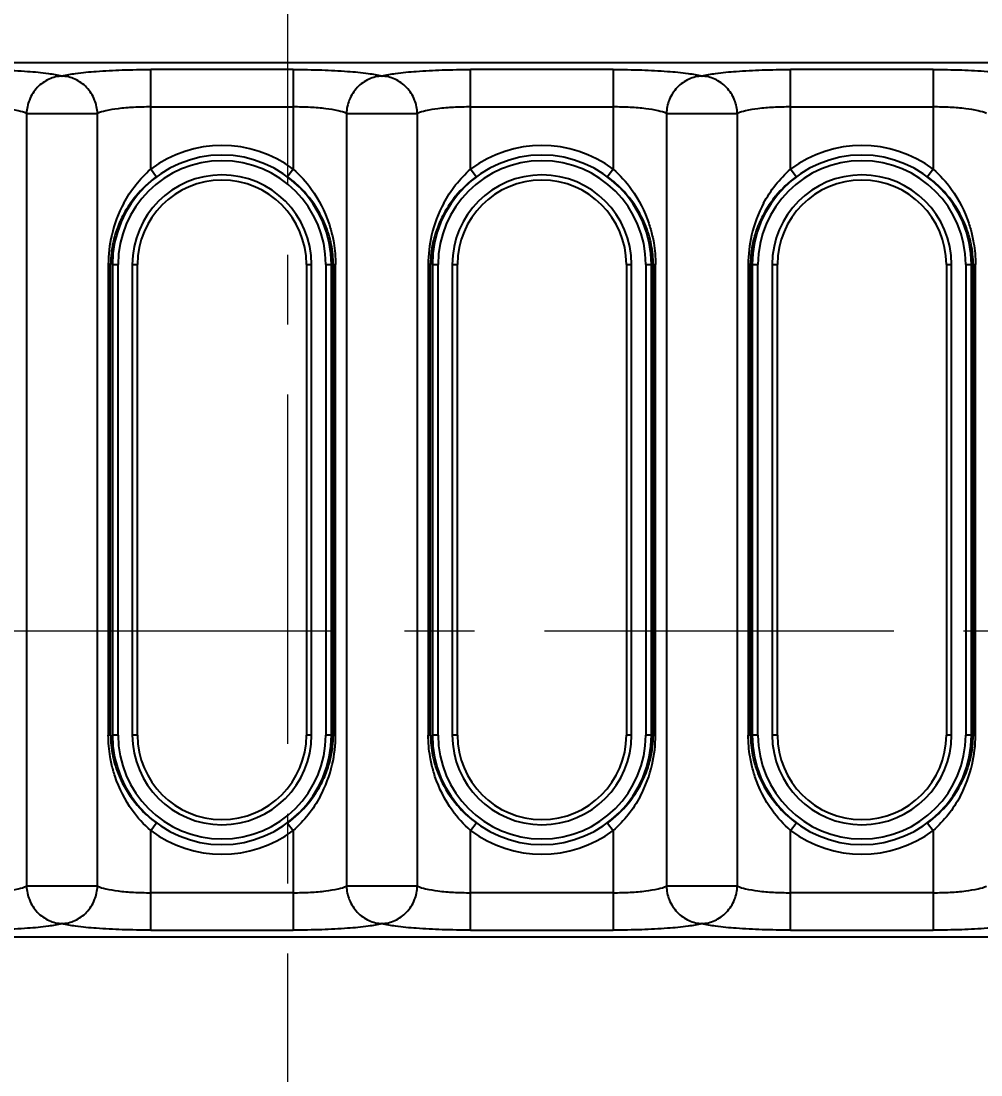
# Model space of a CAD drawing. Header units: millimetres. Extents: x 699 to 6116, y -3115 to -1923.
# Drawn here: x 1031.6 to 1082.9, y -2446.8 to -2390.5 of the extents above; entities that cross this region are included whole.
import ezdxf

# ---------------------------------------------------------------- set-up
doc = ezdxf.new("R2010")
doc.units = ezdxf.units.MM
doc.header["$LTSCALE"] = 16.335
doc.header["$PDMODE"] = 3
doc.header["$PDSIZE"] = 0.3125
doc.linetypes.add('CENTER', pattern=[0.6, 0.375, -0.075, 0.075, -0.075])
doc.layers.get('0').update_dxf_attribs({"linetype": 'CONTINUOUS'})
doc.layers.get('Defpoints').update_dxf_attribs({"linetype": 'CONTINUOUS'})
doc.layers.add('center', color=1, linetype='CENTER', lineweight=9)
doc.styles.get("Standard").update_dxf_attribs({"font": 'txt', "width": 0.8})
doc.dimstyles.get("Standard").update_dxf_attribs({"dimtxt": 0.15625, "dimasz": 0.1875, "dimexe": 0.125, "dimexo": 0.0625, "dimtad": 0, "dimtih": 1, "dimtoh": 1, "dimdsep": 46, "dimtxsty": 'Standard', "dimcen": 0.09, "dimadec": 0, "dimazin": 0, "dimtp": 0.01, "dimtm": 0.01, "dimtfac": 1, "dimtofl": 0, "dimtmove": 0, "dimatfit": 3, "dimfxl": 0, "dimtolj": 1, "dimarcsym": 0})

# ---------------------------------------------------------------- blocks, each defined once
blk = doc.blocks.new('*D666')
at = {"color": 4, "lineweight": -2}
blk.add_line((1325.71, -2423.043), (1335.614, -2423.043), dxfattribs=at)
at = {"layer": 'Defpoints', "color": 0}
for p in [(1045.847, -2423.043), (1325.647, -2423.043), (1335.614, -2423.043)]:
    blk.add_point(p, dxfattribs=at)
at = {"color": 6, "insert": (1345.614, -2423.043), "char_height": 10, "attachment_point": 5}
blk.add_mtext('\\A1;0.00', dxfattribs=at)
blk = doc.blocks.new('*D680')
at = {"color": 4, "lineweight": -2}
blk.add_line((1045.847, -2186.851), (1045.847, -2169.752), dxfattribs=at)
at = {"layer": 'Defpoints', "color": 0}
for p in [(1045.847, -2169.752), (1045.847, -2186.913), (1045.847, -2423.043)]:
    blk.add_point(p, dxfattribs=at)
at = {"color": 6, "insert": (1045.847, -2159.752), "char_height": 10, "attachment_point": 5, "rotation": 90}
blk.add_mtext('\\A1;0.00', dxfattribs=at)
blk = doc.blocks.new('*D687')
at = {"color": 4, "lineweight": -2}
blk.add_line((1045.847, -2629.316), (1045.847, -2674.214), dxfattribs=at)
at = {"layer": 'Defpoints', "color": 0}
for p in [(1045.847, -2423.043), (1045.847, -2629.254), (1045.847, -2674.214)]:
    blk.add_point(p, dxfattribs=at)
at = {"color": 6, "insert": (1045.847, -2684.214), "char_height": 10, "attachment_point": 5, "rotation": 90}
blk.add_mtext('\\A1;0.00', dxfattribs=at)
blk = doc.blocks.new('*D698')
at = {"color": 4, "lineweight": -2}
blk.add_line((793.157, -2423.043), (749.752, -2423.043), dxfattribs=at)
at = {"layer": 'Defpoints', "color": 0}
for p in [(749.752, -2423.043), (793.22, -2423.043), (1045.847, -2423.043)]:
    blk.add_point(p, dxfattribs=at)
at = {"color": 6, "insert": (739.752, -2423.043), "char_height": 10, "attachment_point": 5}
blk.add_mtext('\\A1;0.00', dxfattribs=at)
blk = doc.blocks.new('*D746')
at = {"color": 4, "lineweight": -2}
blk.add_line((1126.21, -2444.043), (1336.786, -2444.043), dxfattribs=at)
at = {"layer": 'Defpoints', "color": 0}
for p in [(1045.847, -2423.043), (1126.147, -2444.043), (1336.786, -2444.043)]:
    blk.add_point(p, dxfattribs=at)
at = {"color": 6, "insert": (1350.119, -2444.043), "char_height": 10, "attachment_point": 5}
blk.add_mtext('\\A1;21.00', dxfattribs=at)
blk = doc.blocks.new('*D747')
at = {"color": 4, "lineweight": -2}
blk.add_line((1126.21, -2388.043), (1336.786, -2388.043), dxfattribs=at)
at = {"layer": 'Defpoints', "color": 0}
for p in [(1126.147, -2388.043), (1336.786, -2388.043), (1045.847, -2423.043)]:
    blk.add_point(p, dxfattribs=at)
at = {"color": 6, "insert": (1351.452, -2388.043), "char_height": 10, "attachment_point": 5}
blk.add_mtext('\\A1;35.00', dxfattribs=at)
blk = doc.blocks.new('*D748')
at = {"color": 4, "lineweight": -2}
blk.add_line((1126.21, -2331.543), (1336.786, -2331.543), dxfattribs=at)
at = {"layer": 'Defpoints', "color": 0}
for p in [(1126.147, -2331.543), (1336.786, -2331.543), (1045.847, -2423.043)]:
    blk.add_point(p, dxfattribs=at)
at = {"color": 6, "insert": (1350.786, -2331.543), "char_height": 10, "attachment_point": 5}
blk.add_mtext('\\A1;91.50', dxfattribs=at)
blk = doc.blocks.new('*D749')
at = {"color": 4, "lineweight": -2}
blk.add_line((1126.21, -2500.543), (1336.786, -2500.543), dxfattribs=at)
at = {"layer": 'Defpoints', "color": 0}
for p in [(1045.847, -2423.043), (1126.147, -2500.543), (1336.786, -2500.543)]:
    blk.add_point(p, dxfattribs=at)
at = {"color": 6, "insert": (1352.119, -2500.543), "char_height": 10, "attachment_point": 5}
blk.add_mtext('\\A1;77.50', dxfattribs=at)
blk = doc.blocks.new('*D750')
at = {"color": 4, "lineweight": -2}
blk.add_line((1201.41, -2596.043), (1336.786, -2596.043), dxfattribs=at)
at = {"layer": 'Defpoints', "color": 0}
for p in [(1045.847, -2423.043), (1201.347, -2596.043), (1336.786, -2596.043)]:
    blk.add_point(p, dxfattribs=at)
at = {"color": 6, "insert": (1354.119, -2596.043), "char_height": 10, "attachment_point": 5}
blk.add_mtext('\\A1;173.00', dxfattribs=at)
blk = doc.blocks.new('*D751')
at = {"color": 4, "lineweight": -2}
blk.add_line((1195.847, -2601.605), (1195.847, -2674.578), dxfattribs=at)
at = {"layer": 'Defpoints', "color": 0}
for p in [(1045.847, -2423.043), (1195.847, -2601.543), (1195.847, -2674.578)]:
    blk.add_point(p, dxfattribs=at)
at = {"color": 6, "insert": (1195.847, -2691.244), "char_height": 10, "attachment_point": 5, "rotation": 90}
blk.add_mtext('\\A1;150.00', dxfattribs=at)
blk = doc.blocks.new('*D752')
at = {"color": 4, "lineweight": -2}
blk.add_line((1122.847, -2447.405), (1122.847, -2674.578), dxfattribs=at)
at = {"layer": 'Defpoints', "color": 0}
for p in [(1045.847, -2423.043), (1122.847, -2447.343), (1122.847, -2674.578)]:
    blk.add_point(p, dxfattribs=at)
at = {"color": 6, "insert": (1122.847, -2689.244), "char_height": 10, "attachment_point": 5, "rotation": 90}
blk.add_mtext('\\A1;77.00', dxfattribs=at)
blk = doc.blocks.new('*D753')
at = {"color": 4, "lineweight": -2}
blk.add_line((1122.847, -2384.68), (1122.847, -2174.809), dxfattribs=at)
at = {"layer": 'Defpoints', "color": 0}
for p in [(1122.847, -2174.809), (1122.847, -2384.743), (1045.847, -2423.043)]:
    blk.add_point(p, dxfattribs=at)
at = {"color": 6, "insert": (1122.847, -2160.142), "char_height": 10, "attachment_point": 5, "rotation": 90}
blk.add_mtext('\\A1;77.00', dxfattribs=at)
blk = doc.blocks.new('*D754')
at = {"color": 4, "lineweight": -2}
blk.add_line((979.847, -2328.18), (979.847, -2174.809), dxfattribs=at)
at = {"layer": 'Defpoints', "color": 0}
for p in [(979.847, -2174.809), (979.847, -2328.243), (1045.847, -2423.043)]:
    blk.add_point(p, dxfattribs=at)
at = {"color": 6, "insert": (979.847, -2160.142), "char_height": 10, "attachment_point": 5, "rotation": 90}
blk.add_mtext('\\A1;66.00', dxfattribs=at)
blk = doc.blocks.new('*D755')
at = {"color": 4, "lineweight": -2}
blk.add_line((976.485, -2331.543), (755.484, -2331.543), dxfattribs=at)
at = {"layer": 'Defpoints', "color": 0}
for p in [(755.484, -2331.543), (976.547, -2331.543), (1045.847, -2423.043)]:
    blk.add_point(p, dxfattribs=at)
at = {"color": 6, "insert": (741.484, -2331.543), "char_height": 10, "attachment_point": 5}
blk.add_mtext('\\A1;91.50', dxfattribs=at)
blk = doc.blocks.new('*D756')
at = {"color": 4, "lineweight": -2}
for p, q in [((795.484, -2426.543), (775.484, -2436.647)), ((956.985, -2426.543), (795.484, -2426.543)), ((775.484, -2436.647), (755.484, -2436.647))]:
    blk.add_line(p, q, dxfattribs=at)
at = {"layer": 'Defpoints', "color": 0}
for p in [(1045.847, -2423.043), (957.047, -2426.543), (755.484, -2436.647)]:
    blk.add_point(p, dxfattribs=at)
at = {"color": 6, "insert": (744.151, -2436.647), "char_height": 10, "attachment_point": 5}
blk.add_mtext('\\A1;3.50', dxfattribs=at)
blk = doc.blocks.new('*D757')
at = {"color": 4, "lineweight": -2}
blk.add_line((976.485, -2500.543), (755.484, -2500.543), dxfattribs=at)
at = {"layer": 'Defpoints', "color": 0}
for p in [(1045.847, -2423.043), (755.484, -2500.543), (976.547, -2500.543)]:
    blk.add_point(p, dxfattribs=at)
at = {"color": 6, "insert": (740.151, -2500.543), "char_height": 10, "attachment_point": 5}
blk.add_mtext('\\A1;77.50', dxfattribs=at)
blk = doc.blocks.new('*D758')
at = {"color": 4, "lineweight": -2}
blk.add_line((890.285, -2596.043), (755.484, -2596.043), dxfattribs=at)
at = {"layer": 'Defpoints', "color": 0}
for p in [(1045.847, -2423.043), (755.484, -2596.043), (890.347, -2596.043)]:
    blk.add_point(p, dxfattribs=at)
at = {"color": 6, "insert": (738.151, -2596.043), "char_height": 10, "attachment_point": 5}
blk.add_mtext('\\A1;173.00', dxfattribs=at)
blk = doc.blocks.new('*D759')
at = {"color": 4, "lineweight": -2}
blk.add_line((895.847, -2600.255), (895.847, -2670.053), dxfattribs=at)
at = {"layer": 'Defpoints', "color": 0}
for p in [(1045.847, -2423.043), (895.847, -2600.193), (895.847, -2670.053)]:
    blk.add_point(p, dxfattribs=at)
at = {"color": 6, "insert": (895.847, -2686.72), "char_height": 10, "attachment_point": 5, "rotation": 90}
blk.add_mtext('\\A1;150.00', dxfattribs=at)
blk = doc.blocks.new('*D760')
at = {"color": 4, "lineweight": -2}
blk.add_line((960.347, -2429.905), (960.347, -2670.053), dxfattribs=at)
at = {"layer": 'Defpoints', "color": 0}
for p in [(1045.847, -2423.043), (960.347, -2429.843), (960.347, -2670.053)]:
    blk.add_point(p, dxfattribs=at)
at = {"color": 6, "insert": (960.347, -2685.387), "char_height": 10, "attachment_point": 5, "rotation": 90}
blk.add_mtext('\\A1;85.50', dxfattribs=at)
blk = doc.blocks.new('*D761')
at = {"color": 4, "lineweight": -2}
blk.add_line((979.847, -2503.905), (979.847, -2670.053), dxfattribs=at)
at = {"layer": 'Defpoints', "color": 0}
for p in [(1045.847, -2423.043), (979.847, -2503.843), (979.847, -2670.053)]:
    blk.add_point(p, dxfattribs=at)
at = {"color": 6, "insert": (979.847, -2684.72), "char_height": 10, "attachment_point": 5, "rotation": 90}
blk.add_mtext('\\A1;66.00', dxfattribs=at)

msp = doc.modelspace()

# ---------------------------------------------------------------- linework, layer by layer
at = {"color": 7, "linetype": 'Continuous'}
for p, q in [((1106.842, -2392.689), (986.523, -2392.689)), ((1038.52, -2398.374), (1038.52, -2393.051)), ((1046.136, -2393.051), (1038.52, -2393.051)), ((1046.136, -2393.051), (1046.136, -2398.374)), ((1055.613, -2398.374), (1055.613, -2393.051)), ((1063.229, -2393.051), (1055.613, -2393.051)), ((1063.229, -2393.051), (1063.229, -2398.374)), ((1072.707, -2398.374), (1072.707, -2393.051)), ((1080.323, -2393.051), (1072.707, -2393.051)), ((1080.323, -2393.051), (1080.323, -2398.374)), ((1038.52, -2395.051), (1046.136, -2395.051)), ((1055.613, -2395.051), (1063.229, -2395.051)), ((1072.707, -2395.051), (1080.323, -2395.051)), ((1031.886, -2395.402), (1031.886, -2436.683)), ((1031.886, -2395.402), (1035.677, -2395.402)), ((1035.677, -2436.683), (1035.677, -2395.402)), ((1048.979, -2395.402), (1048.979, -2436.683)), ((1048.979, -2395.402), (1052.77, -2395.402)), ((1052.77, -2436.683), (1052.77, -2395.402)), ((1066.073, -2395.402), (1066.073, -2436.683)), ((1066.073, -2395.402), (1069.864, -2395.402)), ((1069.864, -2436.683), (1069.864, -2395.402)), ((1038.82, -2398.776), (1038.52, -2398.374)), ((1046.136, -2398.374), (1045.836, -2398.776)), ((1055.913, -2398.776), (1055.613, -2398.374)), ((1063.229, -2398.374), (1062.929, -2398.776)), ((1073.007, -2398.776), (1072.707, -2398.374)), ((1080.323, -2398.374), (1080.023, -2398.776)), ((1036.257, -2403.474), (1036.257, -2428.611)), ((1036.381, -2403.474), (1036.257, -2403.474)), ((1036.381, -2428.611), (1036.381, -2403.474)), ((1036.476, -2403.474), (1036.476, -2428.611)), ((1036.476, -2403.474), (1036.777, -2403.474)), ((1036.777, -2428.611), (1036.777, -2403.474)), ((1037.538, -2403.474), (1037.538, -2428.611)), ((1037.538, -2403.474), (1037.814, -2403.474)), ((1037.814, -2428.611), (1037.814, -2403.474)), ((1046.842, -2403.474), (1046.842, -2428.611)), ((1046.842, -2403.474), (1047.117, -2403.474)), ((1047.117, -2428.611), (1047.117, -2403.474)), ((1047.878, -2403.474), (1047.878, -2428.611)), ((1047.878, -2403.474), (1048.179, -2403.474)), ((1048.179, -2428.611), (1048.179, -2403.474)), ((1048.275, -2403.474), (1048.275, -2428.611)), ((1048.275, -2403.474), (1048.399, -2403.474)), ((1048.399, -2428.611), (1048.399, -2403.474)), ((1053.35, -2403.474), (1053.35, -2428.611)), ((1053.474, -2403.474), (1053.35, -2403.474)), ((1053.474, -2428.611), (1053.474, -2403.474)), ((1053.57, -2403.474), (1053.57, -2428.611)), ((1053.57, -2403.474), (1053.871, -2403.474)), ((1053.871, -2428.611), (1053.871, -2403.474)), ((1054.632, -2403.474), (1054.632, -2428.611)), ((1054.632, -2403.474), (1054.908, -2403.474)), ((1054.908, -2428.611), (1054.908, -2403.474)), ((1063.935, -2403.474), (1063.935, -2428.611)), ((1063.935, -2403.474), (1064.211, -2403.474)), ((1064.211, -2428.611), (1064.211, -2403.474)), ((1064.972, -2403.474), (1064.972, -2428.611)), ((1064.972, -2403.474), (1065.273, -2403.474)), ((1065.273, -2428.611), (1065.273, -2403.474)), ((1065.368, -2403.474), (1065.368, -2428.611)), ((1065.368, -2403.474), (1065.493, -2403.474)), ((1065.493, -2428.611), (1065.493, -2403.474)), ((1070.444, -2403.474), (1070.444, -2428.611)), ((1070.568, -2403.474), (1070.444, -2403.474)), ((1070.568, -2428.611), (1070.568, -2403.474)), ((1070.663, -2403.474), (1070.663, -2428.611)), ((1070.663, -2403.474), (1070.964, -2403.474)), ((1070.964, -2428.611), (1070.964, -2403.474)), ((1071.725, -2403.474), (1071.725, -2428.611)), ((1071.725, -2403.474), (1072.001, -2403.474)), ((1072.001, -2428.611), (1072.001, -2403.474)), ((1081.029, -2403.474), (1081.304, -2403.474)), ((1081.029, -2403.474), (1081.029, -2428.611)), ((1081.304, -2428.611), (1081.304, -2403.474)), ((1082.065, -2403.474), (1082.366, -2403.474)), ((1082.065, -2403.474), (1082.065, -2428.611)), ((1082.366, -2428.611), (1082.366, -2403.474)), ((1082.462, -2403.474), (1082.586, -2403.474)), ((1082.462, -2403.474), (1082.462, -2428.611)), ((1082.586, -2428.611), (1082.586, -2403.474)), ((1036.381, -2428.611), (1036.257, -2428.611)), ((1036.777, -2428.611), (1036.476, -2428.611)), ((1037.814, -2428.611), (1037.538, -2428.611)), ((1047.117, -2428.611), (1046.842, -2428.611)), ((1048.179, -2428.611), (1047.878, -2428.611)), ((1048.275, -2428.611), (1048.399, -2428.611)), ((1053.474, -2428.611), (1053.35, -2428.611)), ((1053.871, -2428.611), (1053.57, -2428.611)), ((1054.908, -2428.611), (1054.632, -2428.611)), ((1064.211, -2428.611), (1063.935, -2428.611)), ((1065.273, -2428.611), (1064.972, -2428.611)), ((1065.368, -2428.611), (1065.493, -2428.611)), ((1070.568, -2428.611), (1070.444, -2428.611)), ((1070.964, -2428.611), (1070.663, -2428.611)), ((1072.001, -2428.611), (1071.725, -2428.611)), ((1081.304, -2428.611), (1081.029, -2428.611)), ((1082.366, -2428.611), (1082.065, -2428.611)), ((1082.462, -2428.611), (1082.586, -2428.611)), ((1038.52, -2433.712), (1038.82, -2433.31)), ((1045.836, -2433.31), (1046.136, -2433.712)), ((1055.613, -2433.712), (1055.913, -2433.31)), ((1062.929, -2433.31), (1063.229, -2433.712)), ((1072.707, -2433.712), (1073.007, -2433.31)), ((1080.023, -2433.31), (1080.323, -2433.712)), ((1038.52, -2439.035), (1038.52, -2433.712)), ((1046.136, -2433.712), (1046.136, -2439.035)), ((1055.613, -2439.035), (1055.613, -2433.712)), ((1063.229, -2433.712), (1063.229, -2439.035)), ((1072.707, -2439.035), (1072.707, -2433.712)), ((1080.323, -2433.712), (1080.323, -2439.035)), ((1035.677, -2436.683), (1031.886, -2436.683)), ((1052.77, -2436.683), (1048.979, -2436.683)), ((1069.864, -2436.683), (1066.073, -2436.683)), ((1046.136, -2437.035), (1038.52, -2437.035)), ((1063.229, -2437.035), (1055.613, -2437.035)), ((1080.323, -2437.035), (1072.707, -2437.035)), ((1038.52, -2439.035), (1046.136, -2439.035)), ((1055.613, -2439.035), (1063.229, -2439.035)), ((1072.707, -2439.035), (1080.323, -2439.035)), ((986.523, -2439.397), (1106.842, -2439.397))]:
    msp.add_line(p, q, dxfattribs=at)
for centre, radius, start, end in [((1042.328, -2403.474), 6.365, 53.254, 126.746), ((1059.421, -2403.474), 6.365, 53.254, 126.746), ((1076.515, -2403.474), 6.365, 53.254, 126.746), ((1042.328, -2403.474), 5.852, 0, 180), ((1042.328, -2403.474), 5.551, 0, 180), ((1059.421, -2403.474), 5.852, 0, 180), ((1059.421, -2403.474), 5.551, 0, 180), ((1076.515, -2403.474), 5.852, 0, 180), ((1076.515, -2403.474), 5.551, 0, 180), ((1042.328, -2403.474), 4.79, 0, 180), ((1059.421, -2403.474), 4.79, 0, 180), ((1076.515, -2403.474), 4.79, 0, 180), ((1042.562, -2403.801), 6.265, 126.6715, 140.6233), ((1042.328, -2403.474), 4.514, 0, 180), ((1042.087, -2403.808), 6.275, 42.4543, 53.3202), ((1059.655, -2403.801), 6.265, 126.6715, 140.6233), ((1059.421, -2403.474), 4.514, 0, 180), ((1059.181, -2403.808), 6.275, 42.4543, 53.3202), ((1076.749, -2403.801), 6.265, 126.6715, 140.6233), ((1076.515, -2403.474), 4.514, 0, 180), ((1076.274, -2403.808), 6.275, 42.4543, 53.3202), ((1042.432, -2403.693), 6.097, 140.6354, 149.1366), ((1059.526, -2403.693), 6.097, 140.6354, 149.1366), ((1076.619, -2403.693), 6.097, 140.6354, 149.1366), ((1043.122, -2403.441), 6.86, 151.7095, 167.0764), ((1060.215, -2403.441), 6.86, 151.7095, 167.0764), ((1077.309, -2403.441), 6.86, 151.7095, 167.0764), ((1042.285, -2403.604), 5.924, 149.1427, 157.8689), ((1059.378, -2403.604), 5.924, 149.1427, 157.8689), ((1076.472, -2403.604), 5.924, 149.1427, 157.8689), ((1042.106, -2403.531), 5.732, 157.8753, 165.8913), ((1059.2, -2403.531), 5.732, 157.8753, 165.8913), ((1076.293, -2403.531), 5.732, 157.8753, 165.8913), ((1043.242, -2403.478), 6.985, 167.0025, 179.9679), ((1060.335, -2403.478), 6.985, 167.0025, 179.9679), ((1077.429, -2403.478), 6.985, 167.0025, 179.9679), ((1041.945, -2403.489), 5.565, 165.906, 173.2916), ((1042.644, -2403.491), 5.631, 0.1707, 11.287), ((1059.038, -2403.489), 5.565, 165.906, 173.2916), ((1059.738, -2403.491), 5.631, 0.1707, 11.287), ((1076.132, -2403.489), 5.565, 165.906, 173.2916), ((1076.831, -2403.491), 5.631, 0.1707, 11.287), ((1041.836, -2403.474), 5.455, 173.3051, 179.994), ((1058.93, -2403.474), 5.455, 173.3051, 179.994), ((1076.023, -2403.474), 5.455, 173.3051, 179.994), ((1042.012, -2428.595), 5.631, 180.1708, 191.287), ((1042.328, -2428.611), 5.852, 180, 0), ((1042.328, -2428.611), 5.551, 180, 360), ((1042.328, -2428.611), 4.79, 180, 360), ((1042.328, -2428.611), 4.514, 180, 0), ((1041.414, -2428.607), 6.985, 347.0025, 359.9679), ((1042.82, -2428.611), 5.455, 353.3051, 359.994), ((1059.105, -2428.595), 5.631, 180.1708, 191.287), ((1059.421, -2428.611), 5.852, 180, 0), ((1059.421, -2428.611), 5.551, 180, 360), ((1059.421, -2428.611), 4.79, 180, 360), ((1059.421, -2428.611), 4.514, 180, 0), ((1058.507, -2428.607), 6.985, 347.0025, 359.9679), ((1059.913, -2428.611), 5.455, 353.3051, 359.994), ((1076.199, -2428.595), 5.631, 180.1708, 191.287), ((1076.515, -2428.611), 5.852, 180, 0), ((1076.515, -2428.611), 5.551, 180, 360), ((1076.515, -2428.611), 4.79, 180, 360), ((1076.515, -2428.611), 4.514, 180, 0), ((1075.601, -2428.607), 6.985, 347.0025, 359.9679), ((1077.007, -2428.611), 5.455, 353.3051, 359.994), ((1042.711, -2428.597), 5.565, 345.906, 353.2916), ((1059.804, -2428.597), 5.565, 345.906, 353.2916), ((1076.898, -2428.597), 5.565, 345.906, 353.2916), ((1041.534, -2428.644), 6.86, 331.7095, 347.0764), ((1042.549, -2428.555), 5.732, 337.8753, 345.8913), ((1058.627, -2428.644), 6.86, 331.7095, 347.0764), ((1059.643, -2428.555), 5.732, 337.8753, 345.8913), ((1075.721, -2428.644), 6.86, 331.7095, 347.0764), ((1076.736, -2428.555), 5.732, 337.8753, 345.8913), ((1042.371, -2428.481), 5.924, 329.1427, 337.8689), ((1059.465, -2428.481), 5.924, 329.1427, 337.8689), ((1076.558, -2428.481), 5.924, 329.1427, 337.8689), ((1042.223, -2428.392), 6.097, 320.6354, 329.1366), ((1059.317, -2428.392), 6.097, 320.6354, 329.1366), ((1076.41, -2428.392), 6.097, 320.6354, 329.1366), ((1042.094, -2428.285), 6.265, 306.6715, 320.6233), ((1059.188, -2428.285), 6.265, 306.6715, 320.6233), ((1076.281, -2428.285), 6.265, 306.6715, 320.6233), ((1042.568, -2428.277), 6.275, 222.4543, 233.3202), ((1059.662, -2428.277), 6.275, 222.4543, 233.3202), ((1076.755, -2428.277), 6.275, 222.4543, 233.3202), ((1042.328, -2428.611), 6.365, 233.254, 306.746), ((1059.421, -2428.611), 6.365, 233.254, 306.746), ((1076.515, -2428.611), 6.365, 233.254, 306.746)]:
    msp.add_arc(centre, radius, start, end, dxfattribs=at)
for points, knots in [([(1029.042, -2393.051), (1029.551, -2393.05), (1030.519, -2393.066), (1031.858, -2393.131), (1032.931, -2393.235), (1033.544, -2393.332), (1033.781, -2393.402)], [0, 0, 0, 0, 0.320374, 0.610618, 0.844066, 1, 1, 1, 1]), ([(1033.781, -2393.402), (1034.018, -2393.332), (1034.632, -2393.235), (1035.704, -2393.131), (1037.043, -2393.066), (1038.012, -2393.05), (1038.52, -2393.051)], [0, 0, 0, 0, 0.155949, 0.389404, 0.679649, 1, 1, 1, 1]), ([(1046.136, -2393.051), (1046.644, -2393.05), (1047.613, -2393.066), (1048.952, -2393.131), (1050.024, -2393.235), (1050.637, -2393.332), (1050.875, -2393.402)], [0, 0, 0, 0, 0.320374, 0.610618, 0.844066, 1, 1, 1, 1]), ([(1050.875, -2393.402), (1051.112, -2393.332), (1051.725, -2393.235), (1052.798, -2393.131), (1054.136, -2393.066), (1055.105, -2393.05), (1055.613, -2393.051)], [0, 0, 0, 0, 0.155949, 0.389404, 0.679649, 1, 1, 1, 1]), ([(1063.229, -2393.051), (1063.738, -2393.05), (1064.706, -2393.066), (1066.045, -2393.131), (1067.118, -2393.235), (1067.731, -2393.332), (1067.968, -2393.402)], [0, 0, 0, 0, 0.320374, 0.610618, 0.844066, 1, 1, 1, 1]), ([(1067.968, -2393.402), (1068.205, -2393.332), (1068.819, -2393.235), (1069.891, -2393.131), (1071.23, -2393.066), (1072.199, -2393.05), (1072.707, -2393.051)], [0, 0, 0, 0, 0.155949, 0.389404, 0.679649, 1, 1, 1, 1]), ([(1080.323, -2393.051), (1080.831, -2393.05), (1081.8, -2393.066), (1083.139, -2393.131), (1084.211, -2393.235), (1084.824, -2393.332), (1085.062, -2393.402)], [0, 0, 0, 0, 0.320374, 0.610618, 0.844066, 1, 1, 1, 1]), ([(1033.781, -2393.402), (1033.547, -2393.411), (1033.053, -2393.528), (1032.423, -2393.981), (1032.001, -2394.646), (1031.894, -2395.157), (1031.886, -2395.402)], [0, 0, 0, 0, 0.233579, 0.491555, 0.754782, 1, 1, 1, 1]), ([(1035.677, -2395.402), (1035.668, -2395.157), (1035.561, -2394.646), (1035.139, -2393.981), (1034.509, -2393.528), (1034.015, -2393.411), (1033.781, -2393.402)], [0, 0, 0, 0, 0.245218, 0.508445, 0.766421, 1, 1, 1, 1]), ([(1050.875, -2393.402), (1050.64, -2393.411), (1050.147, -2393.528), (1049.516, -2393.981), (1049.094, -2394.646), (1048.987, -2395.157), (1048.979, -2395.402)], [0, 0, 0, 0, 0.233579, 0.491555, 0.754782, 1, 1, 1, 1]), ([(1052.77, -2395.402), (1052.762, -2395.157), (1052.655, -2394.646), (1052.233, -2393.981), (1051.602, -2393.528), (1051.109, -2393.411), (1050.875, -2393.402)], [0, 0, 0, 0, 0.245218, 0.508445, 0.766421, 1, 1, 1, 1]), ([(1067.968, -2393.402), (1067.734, -2393.411), (1067.24, -2393.528), (1066.61, -2393.981), (1066.188, -2394.646), (1066.081, -2395.157), (1066.073, -2395.402)], [0, 0, 0, 0, 0.233579, 0.491555, 0.754782, 1, 1, 1, 1]), ([(1069.864, -2395.402), (1069.855, -2395.157), (1069.748, -2394.646), (1069.326, -2393.981), (1068.696, -2393.528), (1068.202, -2393.411), (1067.968, -2393.402)], [0, 0, 0, 0, 0.245218, 0.508445, 0.766421, 1, 1, 1, 1]), ([(1031.886, -2395.402), (1031.748, -2395.334), (1031.379, -2395.235), (1030.734, -2395.131), (1029.93, -2395.066), (1029.347, -2395.051), (1029.042, -2395.051)], [0, 0, 0, 0, 0.159969, 0.39318, 0.681951, 1, 1, 1, 1]), ([(1038.52, -2395.051), (1038.215, -2395.051), (1037.632, -2395.066), (1036.828, -2395.131), (1036.183, -2395.235), (1035.814, -2395.334), (1035.677, -2395.402)], [0, 0, 0, 0, 0.318055, 0.606823, 0.840028, 1, 1, 1, 1]), ([(1048.979, -2395.402), (1048.841, -2395.334), (1048.473, -2395.235), (1047.828, -2395.131), (1047.023, -2395.066), (1046.441, -2395.051), (1046.136, -2395.051)], [0, 0, 0, 0, 0.159969, 0.39318, 0.681951, 1, 1, 1, 1]), ([(1055.613, -2395.051), (1055.308, -2395.051), (1054.726, -2395.066), (1053.921, -2395.131), (1053.276, -2395.235), (1052.908, -2395.334), (1052.77, -2395.402)], [0, 0, 0, 0, 0.318055, 0.606823, 0.840028, 1, 1, 1, 1]), ([(1066.073, -2395.402), (1065.935, -2395.334), (1065.566, -2395.235), (1064.921, -2395.131), (1064.117, -2395.066), (1063.534, -2395.051), (1063.229, -2395.051)], [0, 0, 0, 0, 0.159969, 0.39318, 0.681951, 1, 1, 1, 1]), ([(1072.707, -2395.051), (1072.402, -2395.051), (1071.819, -2395.066), (1071.015, -2395.131), (1070.37, -2395.235), (1070.001, -2395.334), (1069.864, -2395.402)], [0, 0, 0, 0, 0.318055, 0.606823, 0.840028, 1, 1, 1, 1]), ([(1083.166, -2395.402), (1083.028, -2395.334), (1082.66, -2395.235), (1082.015, -2395.131), (1081.21, -2395.066), (1080.628, -2395.051), (1080.323, -2395.051)], [0, 0, 0, 0, 0.159969, 0.39318, 0.681951, 1, 1, 1, 1]), ([(1047.876, -2401.415), (1047.81, -2401.247), (1047.51, -2400.583), (1047.087, -2399.976), (1046.717, -2399.572)], [0, 0, 0, 0, 0.248204, 1, 1, 1, 1]), ([(1047.116, -2399.455), (1047.511, -2400.006), (1047.931, -2400.831), (1048.175, -2401.706), (1048.226, -2401.931)], [0, 0, 0, 0, 0.746536, 1, 1, 1, 1]), ([(1064.97, -2401.415), (1064.903, -2401.247), (1064.603, -2400.583), (1064.18, -2399.976), (1063.811, -2399.572)], [0, 0, 0, 0, 0.248204, 1, 1, 1, 1]), ([(1064.21, -2399.455), (1064.605, -2400.006), (1065.025, -2400.831), (1065.268, -2401.706), (1065.319, -2401.931)], [0, 0, 0, 0, 0.746536, 1, 1, 1, 1]), ([(1082.063, -2401.415), (1081.997, -2401.247), (1081.697, -2400.583), (1081.274, -2399.976), (1080.904, -2399.572)], [0, 0, 0, 0, 0.248204, 1, 1, 1, 1]), ([(1081.303, -2399.455), (1081.698, -2400.006), (1082.118, -2400.831), (1082.362, -2401.706), (1082.413, -2401.931)], [0, 0, 0, 0, 0.746536, 1, 1, 1, 1]), ([(1048.166, -2402.389), (1048.149, -2402.305), (1048.075, -2401.974), (1047.97, -2401.65), (1047.876, -2401.415)], [0, 0, 0, 0, 0.253093, 1, 1, 1, 1]), ([(1065.259, -2402.389), (1065.242, -2402.305), (1065.168, -2401.974), (1065.063, -2401.65), (1064.97, -2401.415)], [0, 0, 0, 0, 0.253093, 1, 1, 1, 1]), ([(1082.353, -2402.389), (1082.336, -2402.305), (1082.262, -2401.974), (1082.157, -2401.65), (1082.063, -2401.415)], [0, 0, 0, 0, 0.253093, 1, 1, 1, 1]), ([(1048.226, -2401.931), (1048.254, -2402.055), (1048.354, -2402.564), (1048.399, -2403.083), (1048.399, -2403.474)], [0, 0, 0, 0, 0.246522, 1, 1, 1, 1]), ([(1065.319, -2401.931), (1065.347, -2402.055), (1065.448, -2402.564), (1065.492, -2403.083), (1065.492, -2403.474)], [0, 0, 0, 0, 0.246522, 1, 1, 1, 1]), ([(1082.413, -2401.931), (1082.441, -2402.055), (1082.541, -2402.564), (1082.586, -2403.083), (1082.586, -2403.474)], [0, 0, 0, 0, 0.246522, 1, 1, 1, 1]), ([(1036.43, -2430.154), (1036.402, -2430.03), (1036.302, -2429.521), (1036.257, -2429.002), (1036.257, -2428.611)], [0, 0, 0, 0, 0.246522, 1, 1, 1, 1]), ([(1053.524, -2430.154), (1053.495, -2430.03), (1053.395, -2429.521), (1053.35, -2429.002), (1053.35, -2428.611)], [0, 0, 0, 0, 0.246522, 1, 1, 1, 1]), ([(1070.617, -2430.154), (1070.589, -2430.03), (1070.489, -2429.521), (1070.444, -2429.002), (1070.444, -2428.611)], [0, 0, 0, 0, 0.246522, 1, 1, 1, 1]), ([(1037.539, -2432.63), (1037.144, -2432.08), (1036.725, -2431.254), (1036.481, -2430.379), (1036.43, -2430.154)], [0, 0, 0, 0, 0.746536, 1, 1, 1, 1]), ([(1036.49, -2429.697), (1036.507, -2429.781), (1036.581, -2430.111), (1036.686, -2430.435), (1036.779, -2430.67)], [0, 0, 0, 0, 0.253093, 1, 1, 1, 1]), ([(1054.633, -2432.63), (1054.238, -2432.08), (1053.818, -2431.254), (1053.574, -2430.379), (1053.524, -2430.154)], [0, 0, 0, 0, 0.746536, 1, 1, 1, 1]), ([(1053.583, -2429.697), (1053.6, -2429.781), (1053.674, -2430.111), (1053.779, -2430.435), (1053.873, -2430.67)], [0, 0, 0, 0, 0.253093, 1, 1, 1, 1]), ([(1071.726, -2432.63), (1071.331, -2432.08), (1070.912, -2431.254), (1070.668, -2430.379), (1070.617, -2430.154)], [0, 0, 0, 0, 0.746536, 1, 1, 1, 1]), ([(1070.677, -2429.697), (1070.694, -2429.781), (1070.768, -2430.111), (1070.873, -2430.435), (1070.966, -2430.67)], [0, 0, 0, 0, 0.253093, 1, 1, 1, 1]), ([(1036.779, -2430.67), (1036.846, -2430.838), (1037.146, -2431.502), (1037.569, -2432.109), (1037.938, -2432.513)], [0, 0, 0, 0, 0.248204, 1, 1, 1, 1]), ([(1053.873, -2430.67), (1053.94, -2430.838), (1054.239, -2431.502), (1054.662, -2432.109), (1055.032, -2432.513)], [0, 0, 0, 0, 0.248204, 1, 1, 1, 1]), ([(1070.966, -2430.67), (1071.033, -2430.838), (1071.333, -2431.502), (1071.756, -2432.109), (1072.125, -2432.513)], [0, 0, 0, 0, 0.248204, 1, 1, 1, 1]), ([(1029.042, -2437.035), (1029.347, -2437.035), (1029.93, -2437.019), (1030.734, -2436.954), (1031.379, -2436.85), (1031.748, -2436.751), (1031.886, -2436.683)], [0, 0, 0, 0, 0.318055, 0.606823, 0.840028, 1, 1, 1, 1]), ([(1031.886, -2436.683), (1031.894, -2436.929), (1032.001, -2437.44), (1032.423, -2438.104), (1033.053, -2438.557), (1033.547, -2438.674), (1033.781, -2438.683)], [0, 0, 0, 0, 0.245218, 0.508445, 0.766421, 1, 1, 1, 1]), ([(1033.781, -2438.683), (1034.015, -2438.674), (1034.509, -2438.557), (1035.139, -2438.104), (1035.561, -2437.44), (1035.668, -2436.929), (1035.677, -2436.683)], [0, 0, 0, 0, 0.233579, 0.491555, 0.754782, 1, 1, 1, 1]), ([(1035.677, -2436.683), (1035.814, -2436.751), (1036.183, -2436.85), (1036.828, -2436.954), (1037.632, -2437.019), (1038.215, -2437.035), (1038.52, -2437.035)], [0, 0, 0, 0, 0.159969, 0.39318, 0.681951, 1, 1, 1, 1]), ([(1046.136, -2437.035), (1046.441, -2437.035), (1047.023, -2437.019), (1047.828, -2436.954), (1048.473, -2436.85), (1048.841, -2436.751), (1048.979, -2436.683)], [0, 0, 0, 0, 0.318055, 0.606823, 0.840028, 1, 1, 1, 1]), ([(1048.979, -2436.683), (1048.987, -2436.929), (1049.094, -2437.44), (1049.516, -2438.104), (1050.147, -2438.557), (1050.64, -2438.674), (1050.875, -2438.683)], [0, 0, 0, 0, 0.245218, 0.508445, 0.766421, 1, 1, 1, 1]), ([(1050.875, -2438.683), (1051.109, -2438.674), (1051.602, -2438.557), (1052.233, -2438.104), (1052.655, -2437.44), (1052.762, -2436.929), (1052.77, -2436.683)], [0, 0, 0, 0, 0.233579, 0.491555, 0.754782, 1, 1, 1, 1]), ([(1052.77, -2436.683), (1052.908, -2436.751), (1053.276, -2436.85), (1053.921, -2436.954), (1054.726, -2437.019), (1055.308, -2437.035), (1055.613, -2437.035)], [0, 0, 0, 0, 0.159969, 0.39318, 0.681951, 1, 1, 1, 1]), ([(1063.229, -2437.035), (1063.534, -2437.035), (1064.117, -2437.019), (1064.921, -2436.954), (1065.566, -2436.85), (1065.935, -2436.751), (1066.073, -2436.683)], [0, 0, 0, 0, 0.318055, 0.606823, 0.840028, 1, 1, 1, 1]), ([(1066.073, -2436.683), (1066.081, -2436.929), (1066.188, -2437.44), (1066.61, -2438.104), (1067.24, -2438.557), (1067.734, -2438.674), (1067.968, -2438.683)], [0, 0, 0, 0, 0.245218, 0.508445, 0.766421, 1, 1, 1, 1]), ([(1067.968, -2438.683), (1068.202, -2438.674), (1068.696, -2438.557), (1069.326, -2438.104), (1069.748, -2437.44), (1069.855, -2436.929), (1069.864, -2436.683)], [0, 0, 0, 0, 0.233579, 0.491555, 0.754782, 1, 1, 1, 1]), ([(1069.864, -2436.683), (1070.001, -2436.751), (1070.37, -2436.85), (1071.015, -2436.954), (1071.819, -2437.019), (1072.402, -2437.035), (1072.707, -2437.035)], [0, 0, 0, 0, 0.159969, 0.39318, 0.681951, 1, 1, 1, 1]), ([(1080.323, -2437.035), (1080.628, -2437.035), (1081.21, -2437.019), (1082.015, -2436.954), (1082.66, -2436.85), (1083.028, -2436.751), (1083.166, -2436.683)], [0, 0, 0, 0, 0.318055, 0.606823, 0.840028, 1, 1, 1, 1]), ([(1033.781, -2438.683), (1033.544, -2438.753), (1032.931, -2438.85), (1031.858, -2438.954), (1030.519, -2439.019), (1029.551, -2439.035), (1029.042, -2439.035)], [0, 0, 0, 0, 0.155949, 0.389404, 0.679649, 1, 1, 1, 1]), ([(1038.52, -2439.035), (1038.012, -2439.035), (1037.043, -2439.019), (1035.704, -2438.954), (1034.632, -2438.85), (1034.018, -2438.753), (1033.781, -2438.683)], [0, 0, 0, 0, 0.320374, 0.610618, 0.844066, 1, 1, 1, 1]), ([(1050.875, -2438.683), (1050.637, -2438.753), (1050.024, -2438.85), (1048.952, -2438.954), (1047.613, -2439.019), (1046.644, -2439.035), (1046.136, -2439.035)], [0, 0, 0, 0, 0.155949, 0.389404, 0.679649, 1, 1, 1, 1]), ([(1055.613, -2439.035), (1055.105, -2439.035), (1054.136, -2439.019), (1052.798, -2438.954), (1051.725, -2438.85), (1051.112, -2438.753), (1050.875, -2438.683)], [0, 0, 0, 0, 0.320374, 0.610618, 0.844066, 1, 1, 1, 1]), ([(1067.968, -2438.683), (1067.731, -2438.753), (1067.118, -2438.85), (1066.045, -2438.954), (1064.706, -2439.019), (1063.738, -2439.035), (1063.229, -2439.035)], [0, 0, 0, 0, 0.155949, 0.389404, 0.679649, 1, 1, 1, 1]), ([(1072.707, -2439.035), (1072.199, -2439.035), (1071.23, -2439.019), (1069.891, -2438.954), (1068.819, -2438.85), (1068.205, -2438.753), (1067.968, -2438.683)], [0, 0, 0, 0, 0.320374, 0.610618, 0.844066, 1, 1, 1, 1]), ([(1085.062, -2438.683), (1084.824, -2438.753), (1084.211, -2438.85), (1083.139, -2438.954), (1081.8, -2439.019), (1080.831, -2439.035), (1080.323, -2439.035)], [0, 0, 0, 0, 0.155949, 0.389404, 0.679649, 1, 1, 1, 1])]:
    msp.add_open_spline(points, degree=3, knots=knots, dxfattribs=at)
for points in [[(1037.081, -2400.19), (1037.447, -2399.51), (1037.938, -2398.881), (1038.52, -2398.374)], [(1046.136, -2398.374), (1046.503, -2398.693), (1046.833, -2399.06), (1047.116, -2399.455)], [(1054.175, -2400.19), (1054.541, -2399.51), (1055.031, -2398.881), (1055.613, -2398.374)], [(1063.229, -2398.374), (1063.596, -2398.693), (1063.926, -2399.06), (1064.21, -2399.455)], [(1071.268, -2400.19), (1071.634, -2399.51), (1072.125, -2398.881), (1072.707, -2398.374)], [(1080.323, -2398.374), (1080.69, -2398.693), (1081.02, -2399.06), (1081.303, -2399.455)], [(1047.574, -2431.895), (1047.209, -2432.576), (1046.718, -2433.204), (1046.136, -2433.712)], [(1064.668, -2431.895), (1064.302, -2432.576), (1063.812, -2433.204), (1063.229, -2433.712)], [(1081.761, -2431.895), (1081.396, -2432.576), (1080.905, -2433.204), (1080.323, -2433.712)], [(1038.52, -2433.712), (1038.153, -2433.392), (1037.823, -2433.026), (1037.539, -2432.63)], [(1055.613, -2433.712), (1055.246, -2433.392), (1054.916, -2433.026), (1054.633, -2432.63)], [(1072.707, -2433.712), (1072.34, -2433.392), (1072.01, -2433.026), (1071.726, -2432.63)]]:
    msp.add_open_spline(points, degree=3, dxfattribs=at)
at = {"layer": 'center', "color": 1, "linetype": 'CENTER', "ltscale": 3.047689}
for p, q in [((1045.847, -2668.043), (1045.847, -2178.043)), ((760.847, -2423.043), (1330.847, -2423.043))]:
    msp.add_line(p, q, dxfattribs=at)

# ---------------------------------------------------------------- dimensions: what is measured, and where the dimension line sits
for feature_location, offset, dtype, origin, picture, middle in [((979.847, -2328.243), (0, 153.433), 1, (1045.847, -2423.043), '*D754', (979.847, -2160.142)), ((1122.847, -2384.743), (0, 209.933), 1, (1045.847, -2423.043), '*D753', (1122.847, -2160.142)), ((1045.847085296, -2186.913155911), (0, 17.161326237), 1, (1045.847085296, -2423.042626892), '*D680', (1045.847085296, -2159.751829674)), ((976.547, -2331.543), (-221.063, 0), 0, (1045.847, -2423.043), '*D755', (741.484, -2331.543)), ((1126.147, -2331.543), (210.639, 0), 0, (1045.847, -2423.043), '*D748', (1350.786, -2331.543)), ((1126.147, -2388.043), (210.639, 0), 0, (1045.847, -2423.043), '*D747', (1351.452, -2388.043)), ((793.219956122, -2423.042626892), (-43.468232284, 0), 0, (1045.847085296, -2423.042626892), '*D698', (739.751723838, -2423.042626892)), ((1325.647286975, -2423.042626892), (9.966588144, 0), 0, (1045.847085296, -2423.042626892), '*D666', (1345.613875119, -2423.042626892)), ((890.347, -2596.043), (-134.863, 0), 0, (1045.847, -2423.043), '*D758', (738.151, -2596.043)), ((976.547, -2500.543), (-221.063, 0), 0, (1045.847, -2423.043), '*D757', (740.151, -2500.543)), ((957.047, -2426.543), (-201.563, -10.104), 0, (1045.847, -2423.043), '*D756', (744.151, -2436.647)), ((895.847, -2600.193), (0, -69.861), 1, (1045.847, -2423.043), '*D759', (895.847, -2686.72)), ((960.347, -2429.843), (0, -240.211), 1, (1045.847, -2423.043), '*D760', (960.347, -2685.387)), ((979.847, -2503.843), (0, -166.211), 1, (1045.847, -2423.043), '*D761', (979.847, -2684.72)), ((1045.847085296, -2629.253574263), (0, -44.960473061), 1, (1045.847085296, -2423.042626892), '*D687', (1045.847085296, -2684.214047324)), ((1126.147, -2444.043), (210.639, 0), 0, (1045.847, -2423.043), '*D746', (1350.119, -2444.043)), ((1126.147, -2500.543), (210.639, 0), 0, (1045.847, -2423.043), '*D749', (1352.119, -2500.543)), ((1201.347, -2596.043), (135.439, 0), 0, (1045.847, -2423.043), '*D750', (1354.119, -2596.043)), ((1195.847, -2601.543), (0, -73.035), 1, (1045.847, -2423.043), '*D751', (1195.847, -2691.244)), ((1122.847, -2447.343), (0, -227.235), 1, (1045.847, -2423.043), '*D752', (1122.847, -2689.244))]:
    dim = msp.add_ordinate_dim(feature_location=feature_location, offset=offset, dtype=dtype, origin=origin, dimstyle='Standard', override={"dimtxt": 10, "dimasz": 10, "dimgap": 0, "dimtih": 0, "dimtoh": 0, "dimzin": 0, "dimcen": 0, "dimclrd": 4, "dimclre": 4, "dimclrt": 6, "dimadec": 2, "dimtp": 0, "dimtm": 0, "dimtzin": 0})
    dim.commit()
    dim.dimension.update_dxf_attribs({"geometry": picture, "text_midpoint": middle})

doc.saveas('drawing.dxf')
